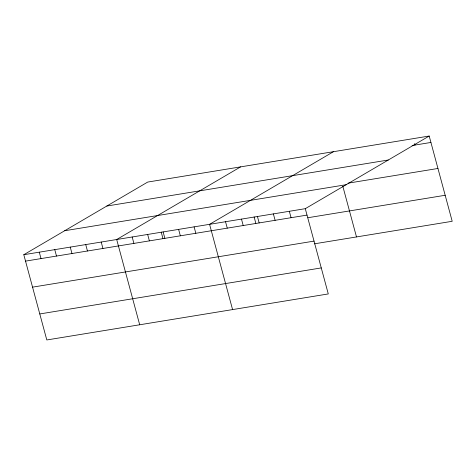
<?xml version="1.0" encoding="UTF-8"?>
<svg xmlns="http://www.w3.org/2000/svg" width="476" height="476" viewBox="0 0 476 476"><rect width="100%" height="100%" fill="white"/><g stroke="black" fill="none" stroke-linecap="round" stroke-linejoin="round"><path stroke-width="0.71" d="M429.197 136.035L305.283 208.678L328.285 293.936L46.803 339.965L23.8 254.708L147.715 182.064L429.197 136.035L452.2 221.292L314.273 243.843M240.6 166.874L116.691 239.517L139.694 324.775M333.492 151.683L209.577 224.327L232.58 309.584M412.079 145.537L430.929 142.449M106.82 206.037L388.303 160.007M348.045 183.171L437.95 168.468M64.694 230.735L346.177 184.706M23.8 254.708L305.283 208.678M25.531 261.128L307.014 215.098M307.96 217.716L445.179 195.273M32.552 287.147L314.035 241.112M39.782 313.952L321.264 267.917M414.59 143.633L414.977 145.061M342.815 186.235L356.494 236.941M289.331 211.285L291.062 217.705M273.379 213.897L275.11 220.311M257.433 216.503L259.164 222.923M254.113 216.943L255.826 223.292M241.481 219.115L243.212 225.529M225.529 221.721L227.26 228.141M194.095 226.862L195.826 233.276M178.613 229.39L180.345 235.81M163.131 231.925L164.863 238.339M161.221 232.133L162.935 238.482M147.655 234.454L149.387 240.874M132.173 236.988L133.905 243.403M101.209 242.052L102.941 248.466M85.728 244.581L87.459 251.001M70.246 247.115L71.977 253.53M54.764 249.644L56.495 256.064M39.282 252.179L41.013 258.593"/></g></svg>
